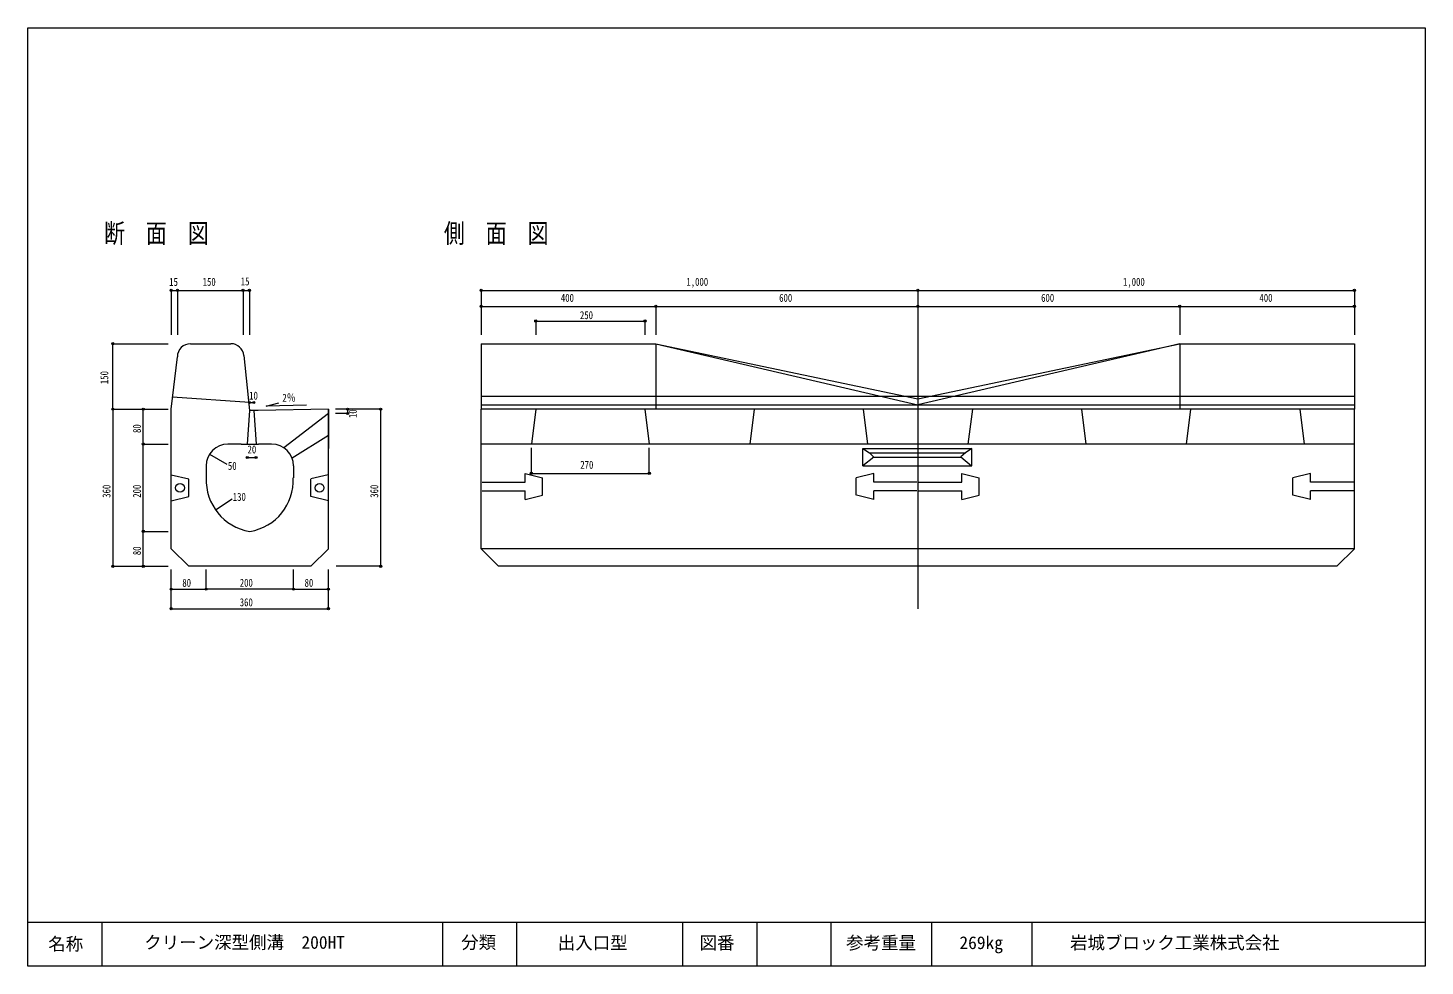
# Model space of a CAD drawing. Units: millimetres, scale not verified. Extents: x 511 to 3711, y 458 to 2608.
import ezdxf
from ezdxf.enums import TextEntityAlignment as Align

# ---------------------------------------------------------------- set-up
doc = ezdxf.new("R2010")
doc.units = ezdxf.units.MM
doc.header["$LTSCALE"] = 10
doc.header["$PDMODE"] = 32
doc.header["$PDSIZE"] = 5
doc.layers.add('ADD_LINE', color=7, linetype='Continuous', lineweight=18)
doc.layers.add('通り芯', color=7, linetype='Continuous', lineweight=18)
doc.styles.add('ＭＳ ゴシック', font='')
doc.styles.get('ＭＳ ゴシック').set_extended_font_data('MS Gothic')

msp = doc.modelspace()

# ---------------------------------------------------------------- linework, layer by layer
at = {"layer": 'ADD_LINE'}
for p, q in [((1948.76, 1884.07), (1948.76, 1734.07)), ((3148.76, 1884.07), (3148.76, 1734.07)), ((1548.76, 1764.07), (3548.76, 1764.07)), ((1548.76, 1744.07), (3548.76, 1744.07))]:
    msp.add_line(p, q, dxfattribs=at)
at = {"layer": '通り芯'}
for p, q in [((510.63, 457.83), (510.63, 2607.83)), ((510.63, 2607.83), (3710.63, 2607.83)), ((3710.63, 2607.83), (3710.63, 457.83)), ((838.76, 2006.32), (853.28, 2006.32)), ((838.76, 2006.32), (838.76, 1904.46)), ((853.28, 2006.32), (853.28, 1904.46)), ((853.28, 2006.32), (1003.28, 2006.32)), ((1003.28, 2006.32), (1003.28, 1904.46)), ((1003.28, 2006.32), (1017.79, 2006.32)), ((1017.79, 2006.32), (1017.79, 1904.46)), ((1548.76, 2006.32), (2548.76, 2006.32)), ((1548.76, 2006.32), (1548.76, 1904.46)), ((2548.76, 2006.32), (2548.76, 1904.46)), ((2548.76, 2006.32), (3548.76, 2006.32)), ((2548.76, 1995.02), (2548.76, 1276.9)), ((3548.76, 2006.32), (3548.76, 1904.46)), ((1548.76, 1969.63), (1548.76, 1904.46)), ((1548.76, 1969.63), (1948.76, 1969.63)), ((1948.76, 1969.63), (1948.76, 1904.46)), ((1948.76, 1969.63), (2548.76, 1969.63)), ((2548.76, 1969.63), (2548.76, 1904.46)), ((2548.76, 1969.63), (3148.76, 1969.63)), ((3148.76, 1969.63), (3148.76, 1904.46)), ((3148.76, 1969.63), (3548.76, 1969.63)), ((3548.76, 1969.63), (3548.76, 1904.46)), ((1673.76, 1936.07), (1923.76, 1936.07)), ((1673.76, 1936.07), (1673.76, 1904.46)), ((1923.76, 1936.07), (1923.76, 1904.46)), ((705.17, 1734.07), (705.17, 1884.07)), ((705.17, 1884.07), (832.11, 1884.07)), ((882.88, 1884.07), (975.44, 1884.07)), ((1005.28, 1857.1), (1018.12, 1730.85)), ((1548.76, 1884.07), (1548.76, 1734.07)), ((1548.76, 1884.07), (1948.76, 1884.07)), ((1948.76, 1884.07), (2548.76, 1744.07)), ((1948.76, 1884.07), (2548.76, 1758.07)), ((3148.76, 1884.07), (2548.76, 1744.07)), ((2548.76, 1758.07), (3148.76, 1884.07)), ((3148.76, 1884.07), (3548.76, 1884.07)), ((3548.76, 1884.07), (3548.76, 1734.07)), ((838.76, 1734.07), (852.88, 1854.07)), ((1018.12, 1749.37), (841.98, 1761.42)), ((2548.76, 1764.07), (2548.76, 1734.07)), ((705.17, 1734.07), (705.17, 1374.07)), ((705.17, 1734.07), (801.72, 1734.07)), ((705.17, 1734.07), (832.11, 1734.07)), ((774.9, 1734.07), (832.11, 1734.07)), ((774.9, 1654.07), (774.9, 1734.07)), ((838.76, 1414.07), (838.76, 1734.07)), ((1018.12, 1730.85), (1013.12, 1654.07)), ((1018.12, 1749.37), (1028.12, 1749.37)), ((1037.59, 1730.85), (1018.12, 1730.85)), ((1028.12, 1730.85), (1033.12, 1654.07)), ((1198.76, 1734.07), (1037.59, 1730.85)), ((1056.23, 1741.24), (1085.59, 1748.91)), ((1148.87, 1743.08), (1056.23, 1741.24)), ((1198.76, 1414.07), (1198.76, 1734.07)), ((1198.76, 1734.07), (1198.76, 1644.07)), ((1263, 1734.07), (1214.72, 1734.07)), ((1242.8, 1734.07), (1214.72, 1734.07)), ((1318.42, 1734.07), (1216.51, 1734.07)), ((1242.8, 1734.07), (1242.8, 1724.07)), ((1318.42, 1734.07), (1318.42, 1374.07)), ((1548.76, 1414.07), (1548.76, 1734.07)), ((3548.76, 1734.07), (1548.76, 1734.07)), ((1673.76, 1734.07), (1663.76, 1654.07)), ((1923.76, 1734.07), (1933.76, 1654.07)), ((2173.76, 1734.07), (2163.76, 1654.07)), ((2423.76, 1734.07), (2433.76, 1654.07)), ((2673.76, 1734.07), (2663.76, 1654.07)), ((2923.76, 1734.07), (2933.76, 1654.07)), ((3173.76, 1734.07), (3163.76, 1654.07)), ((3423.76, 1734.07), (3433.76, 1654.07)), ((3548.76, 1414.07), (3548.76, 1734.07)), ((1198.76, 1724.07), (1096.82, 1645.45)), ((1242.8, 1724.07), (1214.72, 1724.07)), ((1198.76, 1673.56), (1115.46, 1621.94)), ((774.9, 1454.07), (774.9, 1654.07)), ((774.9, 1654.07), (832.11, 1654.07)), ((998.76, 1654.07), (968.76, 1654.07)), ((998.76, 1654.07), (1038.76, 1654.07)), ((1068.76, 1654.07), (1038.76, 1654.07)), ((3548.76, 1654.07), (1548.76, 1654.07)), ((3548.76, 1654.07), (1548.76, 1654.07)), ((1663.76, 1587.01), (1663.76, 1645.72)), ((1933.76, 1587.01), (1933.76, 1645.72)), ((2423.23, 1644.12), (2672.63, 1644.12)), ((2423.23, 1604.22), (2423.23, 1644.12)), ((2423.24, 1644.1), (2438.13, 1634.17)), ((2438.13, 1634.17), (2447.92, 1624.24)), ((2438.16, 1634.15), (2657.48, 1634.15)), ((2657.69, 1634.28), (2647.57, 1624.57)), ((2672.38, 1644.12), (2657.69, 1634.28)), ((2672.63, 1604.22), (2672.63, 1644.12)), ((918.76, 1604.07), (918.76, 1576.72)), ((926.52, 1630.82), (966.22, 1607.94)), ((1013.12, 1623.48), (1033.12, 1623.48)), ((1118.76, 1604.07), (1118.76, 1576.72)), ((2423.23, 1604.22), (2672.63, 1604.22)), ((2447.92, 1624.24), (2423.24, 1604.24)), ((2447.99, 1624.17), (2647.15, 1624.17)), ((2647.57, 1624.57), (2672.16, 1604.22)), ((839, 1583.79), (878.84, 1574.09)), ((878.88, 1534.01), (878.88, 1574.08)), ((1158.65, 1534.01), (1158.65, 1574.08)), ((1198.53, 1583.79), (1158.69, 1574.09)), ((1649.6, 1587.02), (1689.55, 1576.79)), ((1649.65, 1566.89), (1649.65, 1587.01)), ((1663.76, 1587.01), (1933.76, 1587.01)), ((1689.55, 1536.85), (1689.55, 1576.79)), ((2447.92, 1587.02), (2407.97, 1576.79)), ((2407.97, 1536.85), (2407.97, 1576.79)), ((2447.88, 1566.89), (2447.88, 1587.01)), ((2649.6, 1587.02), (2689.55, 1576.79)), ((2649.65, 1566.89), (2649.65, 1587.01)), ((2689.55, 1536.85), (2689.55, 1576.79)), ((3447.92, 1587.02), (3407.97, 1576.79)), ((3407.97, 1536.85), (3407.97, 1576.79)), ((3447.88, 1566.89), (3447.88, 1587.01)), ((1550.93, 1566.89), (1649.65, 1566.89)), ((1550.93, 1546.94), (1649.65, 1546.94)), ((1649.65, 1527.05), (1649.65, 1546.94)), ((1649.65, 1527.05), (1689.51, 1536.84)), ((2447.88, 1527.05), (2408.02, 1536.84)), ((2546.59, 1566.89), (2447.88, 1566.89)), ((2546.59, 1546.94), (2447.88, 1546.94)), ((2447.88, 1527.05), (2447.88, 1546.94)), ((2550.93, 1566.89), (2649.65, 1566.89)), ((2550.93, 1546.94), (2649.65, 1546.94)), ((2649.65, 1527.05), (2649.65, 1546.94)), ((2649.65, 1527.05), (2689.51, 1536.84)), ((3447.88, 1527.05), (3408.02, 1536.84)), ((3546.59, 1566.89), (3447.88, 1566.89)), ((3546.59, 1546.94), (3447.88, 1546.94)), ((3447.88, 1527.05), (3447.88, 1546.94)), ((838.74, 1524.04), (878.84, 1534)), ((940.35, 1503.29), (978.75, 1528.44)), ((1198.78, 1524.04), (1158.69, 1534)), ((774.9, 1374.07), (774.9, 1454.07)), ((774.9, 1454.07), (832.11, 1454.07)), ((838.76, 1414.07), (878.76, 1374.07)), ((1158.76, 1374.07), (1198.76, 1414.07)), ((3548.76, 1414.07), (1548.76, 1414.07)), ((1548.76, 1414.07), (1588.76, 1374.07)), ((3508.76, 1374.07), (3548.76, 1414.07)), ((705.17, 1374.07), (801.72, 1374.07)), ((774.9, 1374.07), (832.11, 1374.07)), ((838.76, 1321.6), (838.76, 1366.3)), ((1158.76, 1374.07), (878.76, 1374.07)), ((918.76, 1321.6), (918.76, 1366.3)), ((1118.76, 1321.6), (1118.76, 1366.3)), ((1198.76, 1321.6), (1198.76, 1366.3)), ((1318.42, 1374.07), (1216.51, 1374.07)), ((3508.76, 1374.07), (1588.76, 1374.07)), ((838.76, 1276.9), (838.76, 1332.33)), ((838.76, 1321.6), (918.76, 1321.6)), ((1118.76, 1321.6), (918.76, 1321.6)), ((1118.76, 1321.6), (1198.76, 1321.6)), ((1198.76, 1276.9), (1198.76, 1332.33)), ((838.76, 1276.9), (1198.76, 1276.9)), ((3710.63, 557.83), (510.63, 557.83)), ((680.63, 457.83), (680.63, 557.83)), ((1460.63, 457.83), (1460.63, 557.83)), ((1630.63, 457.83), (1630.63, 557.83)), ((2010.63, 457.83), (2010.63, 557.83)), ((2180.63, 457.83), (2180.63, 557.83)), ((2350.63, 457.83), (2350.63, 557.83)), ((2580.63, 457.83), (2580.63, 557.83)), ((2810.62, 457.83), (2810.62, 557.83)), ((3710.63, 457.83), (510.63, 457.83))]:
    msp.add_line(p, q, dxfattribs=at)
for centre in [(858.92, 1553.92), (1178.61, 1553.92)]:
    msp.add_circle(centre, 10.01, dxfattribs=at)
for centre, radius, start, end in [((882.88, 1854.07), 30, 90, 180), ((975.44, 1854.07), 30, 5.80672, 90), ((968.76, 1604.07), 50, 90, 180), ((1068.76, 1604.07), 50, 0, 90), ((1037.94, 1571.29), 118.94, 177.46107, 260.59166), ((999.58, 1571.29), 118.94, 279.40831, 2.53889)]:
    msp.add_arc(centre, radius, start, end, dxfattribs=at)
for p in [(838.76, 2006.32), (853.28, 2006.32), (1003.28, 2006.32), (1017.79, 2006.32), (1548.76, 2006.32), (2548.76, 2006.32), (3548.76, 2006.32), (1548.76, 1969.63), (1948.76, 1969.63), (2548.76, 1969.63), (3148.76, 1969.63), (3548.76, 1969.63), (1673.76, 1936.07), (1923.76, 1936.07), (705.17, 1884.07), (705.17, 1734.07), (705.17, 1734.07), (774.9, 1734.07), (1018.12, 1749.37), (1028.12, 1749.37), (1242.8, 1734.07), (1318.42, 1734.07), (1242.8, 1724.07), (774.9, 1654.07), (1013.12, 1623.48), (1033.12, 1623.48), (1663.76, 1587.01), (1933.76, 1587.01), (774.9, 1454.07), (705.17, 1374.07), (774.9, 1374.07), (1318.42, 1374.07), (838.76, 1321.6), (918.76, 1321.6), (1118.76, 1321.6), (1198.76, 1321.6), (838.76, 1276.9), (1198.76, 1276.9)]:
    msp.add_point(p, dxfattribs=at)

# ---------------------------------------------------------------- texts
at = {"layer": '通り芯', "style": 'ＭＳ ゴシック', "width": 0.8}
for s, height, p in [('断  面  図', 43.99, (684.99, 2102.09)), ('側  面  図', 43.99, (1463.37, 2102.09)), ('15', 18.33, (834.19, 2011.21)), ('150', 18.33, (910.78, 2011.32)), ('15', 18.33, (998.03, 2012.31)), ('1,000', 18.33, (2018.76, 2011.32)), ('1,000', 18.33, (3018.76, 2011.32)), ('400', 18.33, (1731.26, 1974.63)), ('600', 18.33, (2231.26, 1974.63)), ('600', 18.33, (2831.26, 1974.63)), ('400', 18.33, (3331.26, 1974.63)), ('250', 18.33, (1774.97, 1934.93)), ('10', 18.33, (1017.39, 1750.48)), ('2％', 18.33, (1093.42, 1745.64)), ('20', 18.33, (1013.64, 1627.24)), ('50', 18.33, (968.65, 1589.56)), ('270', 18.33, (1775.76, 1592.01)), ('130', 18.33, (979.82, 1518.53)), ('80', 18.33, (864.26, 1321.6)), ('200', 18.33, (995.76, 1321.6)), ('80', 18.33, (1144.26, 1321.6)), ('360', 18.33, (995.76, 1276.9))]:
    msp.add_text(s, height=height, dxfattribs=at).set_placement(p, align=Align.BOTTOM_LEFT)
for s, p in [('150', (700.17, 1791.57)), ('10', (1269.21, 1713.73)), ('80', (774.9, 1679.57)), ('360', (705.17, 1531.07)), ('200', (774.9, 1531.07)), ('360', (1318.42, 1531.07)), ('80', (774.9, 1399.57))]:
    msp.add_text(s, height=18.33, rotation=90, dxfattribs=at).set_placement(p, align=Align.BOTTOM_LEFT)
at = {"layer": '通り芯', "style": 'ＭＳ ゴシック'}
for s, p in [('名称', (557.14, 485)), ('クリーン深型側溝\u3000200HT', (776.98, 488.7)), ('分類', (1502.91, 488.7)), ('出入口型', (1724.21, 487.63)), ('図番', (2048.94, 487.63)), ('参考重量', (2384.57, 487.68)), ('269㎏', (2644.12, 487.92)), ('岩城ブロック工業株式会社', (2897.5, 487.92))]:
    msp.add_text(s, height=29.33, dxfattribs=at).set_placement(p, align=Align.BOTTOM_LEFT)

doc.saveas('drawing.dxf')
